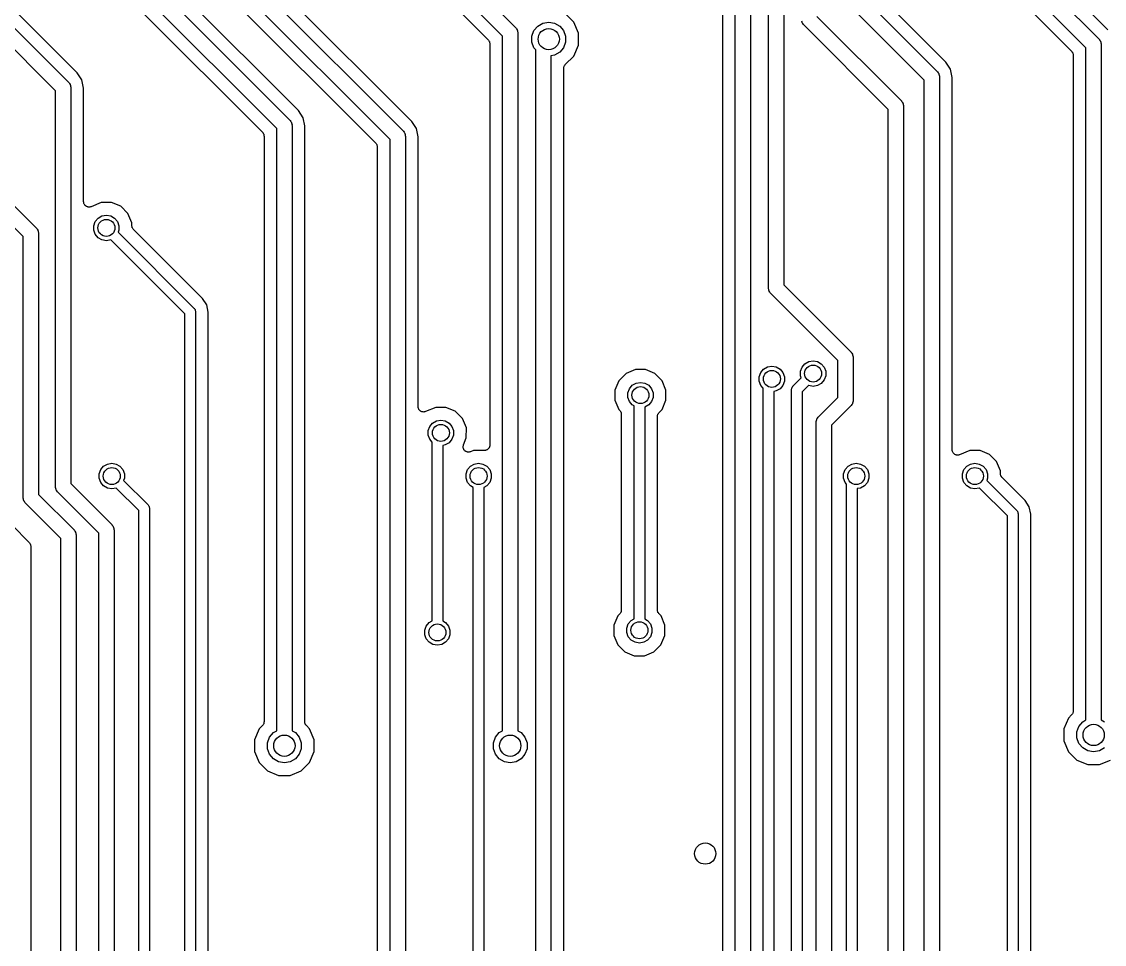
# Model space of a CAD drawing. Extents: x 25 to 125, y -125 to -25.
# Drawn here: x 65.82 to 91.31, y -68.81 to -47.09 of the extents above; entities that cross this region are included whole.
import ezdxf

# ---------------------------------------------------------------- set-up
doc = ezdxf.new("R2010")
doc.units = 0
doc.header["$MEASUREMENT"] = 0
doc.layers.add('BLACK', color=7, linetype='CONTINUOUS')

msp = doc.modelspace()

# ---------------------------------------------------------------- linework, layer by layer
at = {"layer": 'Black'}
for p, q in [((72.5173, -42.2907), (77.4523, -47.2257)), ((67.6864, -42.5399), (74.8033, -49.6567)), ((75.0066, -49.4357), (68.0472, -42.4764)), ((74.496, -49.8586), (67.4349, -42.7975)), ((77.145, -47.4275), (72.3154, -42.598)), ((72.2284, -42.9352), (76.8078, -47.5146)), ((67.3683, -43.1552), (74.1588, -49.9456)), ((82.324, -44.0815), (82.324, -74.2599)), ((82.624, -85.5234), (82.624, -44.069)), ((82.984, -44.1436), (82.984, -85.598)), ((68.9564, -46.2229), (72.1363, -49.4027)), ((72.3396, -49.1817), (69.3172, -46.1594)), ((83.404, -53.358), (83.404, -46.1997)), ((83.764, -46.1997), (83.764, -53.2835)), ((89.9114, -46.2229), (91.1863, -47.4977)), ((91.3896, -47.2767), (90.2722, -46.1594)), ((71.829, -49.6046), (68.7049, -46.4805)), ((85.5934, -46.4769), (87.3763, -48.2597)), ((87.5796, -48.0387), (85.9542, -46.4134)), ((90.879, -47.6996), (89.6599, -46.4805)), ((65.1464, -46.7309), (66.9293, -48.5137)), ((67.1326, -48.2927), (65.5072, -46.6674)), ((68.6383, -46.8382), (71.4918, -49.6916)), ((87.069, -48.4616), (85.3419, -46.7345)), ((89.5934, -46.8382), (90.5418, -47.7866)), ((61.3364, -47.1119), (66.1673, -51.9427)), ((66.622, -48.7156), (64.8949, -46.9885)), ((77.9739, -47.1904), (78.0947, -47.1207)), ((78.0947, -47.1207), (78.232, -47.0965)), ((78.232, -47.0965), (78.3693, -47.1207)), ((78.3693, -47.1207), (78.4901, -47.1904)), ((78.8258, -47.102), (78.629, -46.9049)), ((78.9321, -47.3594), (78.8258, -47.102)), ((84.1949, -47.099), (84.1908, -47.0758)), ((84.1988, -47.1058), (84.1949, -47.099)), ((84.2009, -47.1135), (84.1988, -47.1058)), ((84.2144, -47.1327), (84.2009, -47.1135)), ((84.2261, -47.1531), (84.2144, -47.1327)), ((84.544, -46.9629), (86.5323, -48.9511)), ((65.86, -52.1446), (61.0849, -47.3695)), ((77.4523, -47.2257), (77.4568, -47.2322)), ((77.4568, -47.2322), (77.4629, -47.2373)), ((77.4629, -47.2373), (77.4746, -47.2577)), ((77.4746, -47.2577), (77.4881, -47.2769)), ((77.4881, -47.2769), (77.4902, -47.2846)), ((77.4902, -47.2846), (77.4941, -47.2914)), ((77.4941, -47.2914), (77.4982, -47.3146)), ((77.4982, -47.3146), (77.5043, -47.3373)), ((77.5043, -47.3373), (77.5036, -47.3452)), ((77.5036, -47.3452), (77.505, -47.353)), ((77.505, -47.353), (77.505, -63.7823)), ((77.8366, -47.4283), (77.8843, -47.2972)), ((77.8843, -47.2972), (77.9739, -47.1904)), ((78.4901, -47.1904), (78.5797, -47.2972)), ((78.5797, -47.2972), (78.6274, -47.4283)), ((78.9319, -47.6378), (78.9321, -47.3594)), ((84.2322, -47.1582), (84.2261, -47.1531)), ((84.2367, -47.1647), (84.2322, -47.1582)), ((86.225, -49.153), (84.2367, -47.1647)), ((76.8078, -47.5146), (76.811, -47.5192)), ((76.811, -47.5192), (76.8153, -47.5228)), ((76.8153, -47.5228), (76.8236, -47.5372)), ((76.8236, -47.5372), (76.8331, -47.5507)), ((76.8331, -47.5507), (76.8345, -47.5561)), ((76.8345, -47.5561), (76.8373, -47.561)), ((76.8373, -47.561), (76.8402, -47.5773)), ((76.8402, -47.5773), (76.8445, -47.5933)), ((76.8445, -47.5933), (76.844, -47.5989)), ((76.844, -47.5989), (76.845, -47.6044)), ((76.845, -47.6044), (76.845, -57.0581)), ((77.145, -63.7823), (77.145, -47.4275)), ((77.8366, -47.5677), (77.8366, -47.4283)), ((77.8843, -47.6988), (77.8366, -47.5677)), ((78.6274, -47.5677), (78.5797, -47.6988)), ((78.6274, -47.4283), (78.6274, -47.5677)), ((78.8251, -47.895), (78.9319, -47.6378)), ((91.1863, -47.4977), (91.1908, -47.5042)), ((91.1908, -47.5042), (91.1969, -47.5093)), ((91.1969, -47.5093), (91.2086, -47.5297)), ((91.2086, -47.5297), (91.2221, -47.5489)), ((91.2221, -47.5489), (91.2242, -47.5566)), ((91.2242, -47.5566), (91.2281, -47.5634)), ((91.2281, -47.5634), (91.2322, -47.5866)), ((91.2322, -47.5866), (91.2383, -47.6093)), ((91.2383, -47.6093), (91.2376, -47.6172)), ((91.2376, -47.6172), (91.239, -47.625)), ((91.239, -47.625), (91.239, -63.5283)), ((77.925, -47.7473), (77.8843, -47.6988)), ((77.925, -75.7203), (77.925, -47.7473)), ((78.3693, -47.8753), (78.285, -47.8902)), ((78.285, -47.8902), (78.285, -75.7203)), ((78.4901, -47.8056), (78.3693, -47.8753)), ((78.5797, -47.6988), (78.4901, -47.8056)), ((78.6223, -48.0975), (78.8251, -47.895)), ((90.5418, -47.7866), (90.545, -47.7912)), ((90.545, -47.7912), (90.5493, -47.7948)), ((90.5493, -47.7948), (90.5576, -47.8092)), ((90.5576, -47.8092), (90.5671, -47.8228)), ((90.5671, -47.8228), (90.5685, -47.8281)), ((90.5685, -47.8281), (90.5713, -47.833)), ((90.5713, -47.833), (90.5742, -47.8493)), ((90.5742, -47.8493), (90.5785, -47.8654)), ((90.5785, -47.8654), (90.578, -47.8709)), ((90.578, -47.8709), (90.579, -47.8764)), ((90.579, -47.8764), (90.579, -63.3184)), ((90.879, -63.5283), (90.879, -47.6996)), ((78.5855, -48.1762), (78.5898, -48.1602)), ((78.5898, -48.1602), (78.5927, -48.1439)), ((78.5927, -48.1439), (78.5955, -48.139)), ((78.5955, -48.139), (78.5969, -48.1336)), ((78.5969, -48.1336), (78.6064, -48.1201)), ((78.6064, -48.1201), (78.6147, -48.1057)), ((78.6147, -48.1057), (78.619, -48.1021)), ((78.619, -48.1021), (78.6223, -48.0975)), ((87.6902, -48.2043), (87.5796, -48.0387)), ((67.2432, -48.4583), (67.1326, -48.2927)), ((78.585, -48.1874), (78.586, -48.1818)), ((78.585, -61.5612), (78.585, -48.1874)), ((78.586, -48.1818), (78.5855, -48.1762)), ((87.3763, -48.2597), (87.3808, -48.2662)), ((87.3808, -48.2662), (87.3869, -48.2713)), ((87.3869, -48.2713), (87.3986, -48.2917)), ((87.3986, -48.2917), (87.4121, -48.3109)), ((87.4121, -48.3109), (87.4142, -48.3186)), ((87.4142, -48.3186), (87.4181, -48.3254)), ((87.4181, -48.3254), (87.4222, -48.3486)), ((87.4222, -48.3486), (87.4283, -48.3713)), ((87.4283, -48.3713), (87.4276, -48.3792)), ((87.4276, -48.3792), (87.429, -48.387)), ((87.429, -48.387), (87.429, -75.2364)), ((87.729, -48.3995), (87.6902, -48.2043)), ((87.729, -57.1674), (87.729, -48.3995)), ((66.9293, -48.5137), (66.9338, -48.5202)), ((66.9338, -48.5202), (66.9399, -48.5253)), ((66.9399, -48.5253), (66.9516, -48.5457)), ((66.9516, -48.5457), (66.9651, -48.5649)), ((66.9651, -48.5649), (66.9672, -48.5726)), ((66.9672, -48.5726), (66.9711, -48.5794)), ((66.9711, -48.5794), (66.9752, -48.6026)), ((66.9752, -48.6026), (66.9813, -48.6253)), ((66.9813, -48.6253), (66.9806, -48.6332)), ((66.9806, -48.6332), (66.982, -48.641)), ((66.982, -48.641), (66.982, -57.9644)), ((67.282, -48.6535), (67.2432, -48.4583)), ((67.282, -51.3254), (67.282, -48.6535)), ((87.069, -75.311), (87.069, -48.4616)), ((66.622, -58.039), (66.622, -48.7156)), ((72.4502, -49.3473), (72.3396, -49.1817)), ((86.225, -86.7256), (86.225, -49.153)), ((86.5323, -48.9511), (86.5368, -48.9576)), ((86.5368, -48.9576), (86.5429, -48.9627)), ((86.5429, -48.9627), (86.5546, -48.9831)), ((86.5546, -48.9831), (86.5681, -49.0023)), ((86.5681, -49.0023), (86.5702, -49.01)), ((86.5702, -49.01), (86.5741, -49.0168)), ((86.5741, -49.0168), (86.5782, -49.04)), ((86.5782, -49.04), (86.5843, -49.0627)), ((86.5843, -49.0627), (86.5836, -49.0706)), ((86.5836, -49.0706), (86.585, -49.0784)), ((86.585, -49.0784), (86.585, -86.913)), ((72.1363, -49.4027), (72.1408, -49.4092)), ((72.1408, -49.4092), (72.1469, -49.4143)), ((72.1469, -49.4143), (72.1586, -49.4347)), ((72.1586, -49.4347), (72.1721, -49.4539)), ((72.489, -49.5425), (72.4502, -49.3473)), ((75.1172, -49.6013), (75.0066, -49.4357)), ((71.4918, -49.6916), (71.495, -49.6962)), ((71.495, -49.6962), (71.4993, -49.6998)), ((71.829, -63.7823), (71.829, -49.6046)), ((72.1721, -49.4539), (72.1742, -49.4616)), ((72.1742, -49.4616), (72.1781, -49.4684)), ((72.1781, -49.4684), (72.1822, -49.4916)), ((72.1822, -49.4916), (72.1883, -49.5143)), ((72.1883, -49.5143), (72.1876, -49.5222)), ((72.1876, -49.5222), (72.189, -49.53)), ((72.189, -49.53), (72.189, -63.7823)), ((72.489, -63.5725), (72.489, -49.5425)), ((74.8033, -49.6567), (74.8078, -49.6632)), ((74.8078, -49.6632), (74.8139, -49.6683)), ((74.8139, -49.6683), (74.8256, -49.6887)), ((74.8256, -49.6887), (74.8391, -49.7079)), ((75.156, -49.7965), (75.1172, -49.6013)), ((71.4993, -49.6998), (71.5076, -49.7142)), ((71.5076, -49.7142), (71.5171, -49.7278)), ((71.5171, -49.7278), (71.5185, -49.7332)), ((71.5185, -49.7332), (71.5213, -49.738)), ((71.5213, -49.738), (71.5242, -49.7543)), ((71.5242, -49.7543), (71.5285, -49.7704)), ((71.5285, -49.7704), (71.528, -49.7759)), ((71.528, -49.7759), (71.529, -49.7814)), ((71.529, -49.7814), (71.529, -63.5724)), ((74.1588, -49.9456), (74.162, -49.9502)), ((74.162, -49.9502), (74.1663, -49.9538)), ((74.1663, -49.9538), (74.1746, -49.9682)), ((74.496, -69.977), (74.496, -49.8586)), ((74.8391, -49.7079), (74.8412, -49.7156)), ((74.8412, -49.7156), (74.8451, -49.7224)), ((74.8451, -49.7224), (74.8492, -49.7456)), ((74.8492, -49.7456), (74.8553, -49.7683)), ((74.8553, -49.7683), (74.8546, -49.7762)), ((74.8546, -49.7762), (74.856, -49.784)), ((74.856, -49.784), (74.856, -69.9024)), ((75.156, -56.1514), (75.156, -49.7965)), ((74.1746, -49.9682), (74.1841, -49.9818)), ((74.1841, -49.9818), (74.1855, -49.9872)), ((74.1855, -49.9872), (74.1883, -49.992)), ((74.1883, -49.992), (74.1912, -50.0083)), ((74.1912, -50.0083), (74.1955, -50.0244)), ((74.1955, -50.0244), (74.195, -50.0299)), ((74.195, -50.0299), (74.196, -50.0354)), ((74.196, -50.0354), (74.196, -69.9645)), ((67.2844, -51.339), (67.282, -51.3254)), ((67.285, -51.3528), (67.2844, -51.339)), ((67.2882, -51.3605), (67.285, -51.3528)), ((67.2897, -51.3688), (67.2882, -51.3605)), ((67.2966, -51.3808), (67.2897, -51.3688)), ((67.3018, -51.3935), (67.2966, -51.3808)), ((67.3075, -51.3997), (67.3018, -51.3935)), ((67.3117, -51.407), (67.3075, -51.3997)), ((67.3223, -51.4159), (67.3117, -51.407)), ((67.3316, -51.4261), (67.3223, -51.4159)), ((67.3391, -51.43), (67.3316, -51.4261)), ((67.3455, -51.4354), (67.3391, -51.43)), ((67.3585, -51.4401), (67.3455, -51.4354)), ((67.3707, -51.4465), (67.3585, -51.4401)), ((67.379, -51.4476), (67.3707, -51.4465)), ((67.3869, -51.4505), (67.379, -51.4476)), ((67.4008, -51.4505), (67.3869, -51.4505)), ((67.4144, -51.4523), (67.4008, -51.4505)), ((67.4226, -51.4505), (67.4144, -51.4523)), ((67.4311, -51.4505), (67.4226, -51.4505)), ((67.444, -51.4457), (67.4311, -51.4505)), ((67.4575, -51.4428), (67.444, -51.4457)), ((67.6992, -51.3429), (67.4575, -51.4428)), ((67.9379, -51.3431), (67.6992, -51.3429)), ((68.1583, -51.4346), (67.9379, -51.3431)), ((68.327, -51.6036), (68.1583, -51.4346)), ((67.5572, -51.7924), (67.6244, -51.7123)), ((67.6244, -51.7123), (67.715, -51.66)), ((67.715, -51.66), (67.818, -51.6419)), ((67.818, -51.6419), (67.921, -51.66)), ((67.921, -51.66), (68.0116, -51.7123)), ((68.0116, -51.7123), (68.0788, -51.7924)), ((68.4181, -51.8242), (68.327, -51.6036)), ((66.1673, -51.9427), (66.1718, -51.9492)), ((66.1718, -51.9492), (66.1779, -51.9543)), ((66.1779, -51.9543), (66.1896, -51.9747)), ((66.1896, -51.9747), (66.2031, -51.9939)), ((67.5214, -51.8907), (67.5572, -51.7924)), ((67.5214, -51.9953), (67.5214, -51.8907)), ((68.0788, -51.7924), (68.1146, -51.8907)), ((68.1146, -51.8907), (68.1146, -51.9953)), ((68.418, -51.8893), (68.4181, -51.8242)), ((68.419, -51.8949), (68.418, -51.8893)), ((68.4185, -51.9005), (68.419, -51.8949)), ((68.4228, -51.9164), (68.4185, -51.9005)), ((68.4257, -51.9327), (68.4228, -51.9164)), ((68.4285, -51.9376), (68.4257, -51.9327)), ((68.4299, -51.9431), (68.4285, -51.9376)), ((68.4394, -51.9566), (68.4299, -51.9431)), ((68.4477, -51.971), (68.4394, -51.9566)), ((68.452, -51.9746), (68.4477, -51.971)), ((68.4552, -51.9792), (68.452, -51.9746)), ((70.0837, -53.6077), (68.4552, -51.9792)), ((65.86, -58.293), (65.86, -52.1446)), ((66.2031, -51.9939), (66.2052, -52.0016)), ((66.2052, -52.0016), (66.2091, -52.0084)), ((66.2091, -52.0084), (66.2132, -52.0316)), ((66.2132, -52.0316), (66.2193, -52.0543)), ((66.2193, -52.0543), (66.2186, -52.0622)), ((66.2186, -52.0622), (66.22, -52.07)), ((66.22, -52.07), (66.22, -58.2184)), ((67.5572, -52.0936), (67.5214, -51.9953)), ((67.6244, -52.1737), (67.5572, -52.0936)), ((67.715, -52.226), (67.6244, -52.1737)), ((67.818, -52.2441), (67.715, -52.226)), ((67.921, -52.226), (67.818, -52.2441)), ((67.923, -52.2248), (67.921, -52.226)), ((69.667, -53.9688), (67.923, -52.2248)), ((68.1146, -51.9953), (68.0966, -52.0448)), ((68.0966, -52.0448), (69.8804, -53.8286)), ((83.4054, -53.3658), (83.404, -53.358)), ((83.4047, -53.3737), (83.4054, -53.3658)), ((83.4108, -53.3964), (83.4047, -53.3737)), ((83.4149, -53.4196), (83.4108, -53.3964)), ((83.4188, -53.4264), (83.4149, -53.4196)), ((83.4209, -53.4341), (83.4188, -53.4264)), ((83.4344, -53.4533), (83.4209, -53.4341)), ((83.4461, -53.4737), (83.4344, -53.4533)), ((83.4522, -53.4788), (83.4461, -53.4737)), ((83.4567, -53.4853), (83.4522, -53.4788)), ((85.037, -55.0656), (83.4567, -53.4853)), ((83.764, -53.2835), (85.3443, -54.8637)), ((70.1824, -53.7553), (70.0837, -53.6077)), ((70.217, -53.9295), (70.1824, -53.7553)), ((69.667, -70.808), (69.667, -53.9688)), ((69.8804, -53.8286), (69.8836, -53.8331)), ((69.8836, -53.8331), (69.8878, -53.8367)), ((69.8878, -53.8367), (69.8959, -53.8508)), ((69.8959, -53.8508), (69.9053, -53.8642)), ((69.9053, -53.8642), (69.9067, -53.8695)), ((69.9067, -53.8695), (69.9095, -53.8743)), ((69.9095, -53.8743), (69.9123, -53.8903)), ((69.9123, -53.8903), (69.9165, -53.9061)), ((69.9165, -53.9061), (69.9161, -53.9116)), ((69.9161, -53.9116), (69.917, -53.917)), ((69.917, -53.917), (69.917, -70.7562)), ((70.217, -70.5794), (70.217, -53.9295)), ((85.3443, -54.8637), (85.3488, -54.8702)), ((85.3488, -54.8702), (85.3549, -54.8753)), ((85.3549, -54.8753), (85.3666, -54.8957)), ((85.3666, -54.8957), (85.3801, -54.9149)), ((85.3801, -54.9149), (85.3822, -54.9226)), ((85.3822, -54.9226), (85.3861, -54.9294)), ((85.3861, -54.9294), (85.3902, -54.9526)), ((85.3902, -54.9526), (85.3963, -54.9753)), ((85.3963, -54.9753), (85.3956, -54.9832)), ((85.3956, -54.9832), (85.397, -54.991)), ((85.397, -54.991), (85.397, -56.007)), ((80.2722, -55.2799), (80.0516, -55.371)), ((80.5109, -55.2801), (80.2722, -55.2799)), ((80.7313, -55.3716), (80.5109, -55.2801)), ((83.2232, -55.3484), (83.2904, -55.2683)), ((83.2904, -55.2683), (83.381, -55.216)), ((83.381, -55.216), (83.484, -55.1979)), ((83.484, -55.1979), (83.587, -55.216)), ((83.587, -55.216), (83.6776, -55.2683)), ((83.6776, -55.2683), (83.7448, -55.3484)), ((84.1584, -55.3197), (84.1942, -55.2214)), ((84.1942, -55.2214), (84.2614, -55.1413)), ((84.2614, -55.1413), (84.352, -55.089)), ((84.352, -55.089), (84.455, -55.0709)), ((84.455, -55.0709), (84.558, -55.089)), ((84.558, -55.089), (84.6486, -55.1413)), ((84.6486, -55.1413), (84.7158, -55.2214)), ((84.7158, -55.2214), (84.7516, -55.3197)), ((85.037, -55.9324), (85.037, -55.0656)), ((79.8826, -55.5397), (79.7911, -55.7601)), ((80.0516, -55.371), (79.8826, -55.5397)), ((80.9, -55.5406), (80.7313, -55.3716)), ((80.9911, -55.7612), (80.9, -55.5406)), ((83.1874, -55.4467), (83.2232, -55.3484)), ((83.1874, -55.5513), (83.1874, -55.4467)), ((83.2232, -55.6496), (83.1874, -55.5513)), ((83.7448, -55.3484), (83.7806, -55.4467)), ((83.7806, -55.5513), (83.7448, -55.6496)), ((83.7806, -55.4467), (83.7806, -55.5513)), ((83.9856, -55.6646), (84.1764, -55.4738)), ((84.1584, -55.4243), (84.1584, -55.3197)), ((84.1764, -55.4738), (84.1584, -55.4243)), ((84.7158, -55.5226), (84.6486, -55.6027)), ((84.7516, -55.4243), (84.7158, -55.5226)), ((84.7516, -55.3197), (84.7516, -55.4243)), ((79.7911, -55.7601), (79.7909, -55.9988)), ((80.0944, -55.8277), (80.1302, -55.7294)), ((80.1302, -55.7294), (80.1974, -55.6493)), ((80.1974, -55.6493), (80.288, -55.597)), ((80.288, -55.597), (80.391, -55.5789)), ((80.391, -55.5789), (80.494, -55.597)), ((80.494, -55.597), (80.5846, -55.6493)), ((80.5846, -55.6493), (80.6518, -55.7294)), ((80.6518, -55.7294), (80.6876, -55.8277)), ((80.9909, -55.9999), (80.9911, -55.7612)), ((83.279, -55.716), (83.2232, -55.6496)), ((83.279, -87.4972), (83.279, -55.716)), ((83.587, -55.782), (83.529, -55.7922)), ((83.529, -55.7922), (83.529, -87.549)), ((83.6776, -55.7297), (83.587, -55.782)), ((83.7448, -55.6496), (83.6776, -55.7297)), ((83.949, -55.753), (83.95, -55.7476)), ((83.949, -86.962), (83.949, -55.753)), ((83.9495, -55.7421), (83.9537, -55.7263)), ((83.95, -55.7476), (83.9495, -55.7421)), ((83.9537, -55.7263), (83.9565, -55.7102)), ((83.9565, -55.7102), (83.9593, -55.7055)), ((83.9593, -55.7055), (83.9607, -55.7002)), ((83.9607, -55.7002), (83.9701, -55.6868)), ((83.9701, -55.6868), (83.9782, -55.6727)), ((83.9782, -55.6727), (83.9825, -55.6691)), ((83.9825, -55.6691), (83.9856, -55.6646)), ((84.35, -55.6538), (84.199, -55.8048)), ((84.199, -55.8048), (84.199, -87.0047)), ((84.352, -55.655), (84.35, -55.6538)), ((84.455, -55.6731), (84.352, -55.655)), ((84.558, -55.655), (84.455, -55.6731)), ((84.6486, -55.6027), (84.558, -55.655)), ((79.7909, -55.9988), (79.882, -56.2194)), ((80.0944, -55.9323), (80.0944, -55.8277)), ((80.1302, -56.0306), (80.0944, -55.9323)), ((80.1974, -56.1107), (80.1302, -56.0306)), ((80.6518, -56.0306), (80.5846, -56.1107)), ((80.6876, -55.9323), (80.6518, -56.0306)), ((80.6876, -55.8277), (80.6876, -55.9323)), ((80.8994, -56.2203), (80.9909, -55.9999)), ((84.5817, -56.3877), (85.037, -55.9324)), ((85.3861, -56.0686), (85.3822, -56.0754)), ((85.3902, -56.0454), (85.3861, -56.0686)), ((85.3963, -56.0227), (85.3902, -56.0454)), ((85.397, -56.007), (85.3956, -56.0148)), ((85.3956, -56.0148), (85.3963, -56.0227)), ((75.1584, -56.165), (75.156, -56.1514)), ((75.159, -56.1788), (75.1584, -56.165)), ((75.1622, -56.1865), (75.159, -56.1788)), ((75.1637, -56.1948), (75.1622, -56.1865)), ((75.1706, -56.2068), (75.1637, -56.1948)), ((75.1758, -56.2195), (75.1706, -56.2068)), ((75.1815, -56.2257), (75.1758, -56.2195)), ((75.1857, -56.233), (75.1815, -56.2257)), ((75.1963, -56.2419), (75.1857, -56.233)), ((75.2056, -56.2521), (75.1963, -56.2419)), ((75.2131, -56.256), (75.2056, -56.2521)), ((75.2195, -56.2614), (75.2131, -56.256)), ((75.2325, -56.2661), (75.2195, -56.2614)), ((75.2447, -56.2725), (75.2325, -56.2661)), ((75.253, -56.2736), (75.2447, -56.2725)), ((75.2609, -56.2765), (75.253, -56.2736)), ((75.2747, -56.2765), (75.2609, -56.2765)), ((75.2884, -56.2783), (75.2747, -56.2765)), ((75.2966, -56.2765), (75.2884, -56.2783)), ((75.3051, -56.2765), (75.2966, -56.2765)), ((75.318, -56.2717), (75.3051, -56.2765)), ((75.3315, -56.2688), (75.318, -56.2717)), ((75.5732, -56.1689), (75.3315, -56.2688)), ((75.8119, -56.1691), (75.5732, -56.1689)), ((76.0323, -56.2606), (75.8119, -56.1691)), ((76.201, -56.4296), (76.0323, -56.2606)), ((79.882, -56.2194), (79.9035, -56.2409)), ((79.9035, -56.2409), (79.9066, -56.2454)), ((79.9066, -56.2454), (79.9109, -56.249)), ((79.9109, -56.249), (79.9192, -56.2634)), ((79.9192, -56.2634), (79.9287, -56.277)), ((79.9287, -56.277), (79.9302, -56.2824)), ((79.9302, -56.2824), (79.9329, -56.2872)), ((79.9329, -56.2872), (79.9358, -56.3036)), ((79.9358, -56.3036), (79.9401, -56.3197)), ((79.9401, -56.3197), (79.9396, -56.3252)), ((79.9396, -56.3252), (79.9406, -56.3306)), ((80.2406, -56.1356), (80.1974, -56.1107)), ((80.2406, -61.1469), (80.2406, -56.1356)), ((80.494, -56.163), (80.4906, -56.1636)), ((80.4906, -56.1636), (80.4906, -61.1469)), ((80.5846, -56.1107), (80.494, -56.163)), ((80.8025, -56.3278), (80.812, -56.3142)), ((80.812, -56.3142), (80.8203, -56.2999)), ((80.8203, -56.2999), (80.8246, -56.2963)), ((80.8246, -56.2963), (80.8279, -56.2917)), ((80.8279, -56.2917), (80.8994, -56.2203)), ((85.3443, -56.1343), (84.889, -56.5896)), ((85.3488, -56.1278), (85.3443, -56.1343)), ((85.3549, -56.1227), (85.3488, -56.1278)), ((85.3666, -56.1023), (85.3549, -56.1227)), ((85.3801, -56.0831), (85.3666, -56.1023)), ((85.3822, -56.0754), (85.3801, -56.0831)), ((75.4312, -56.6184), (75.4984, -56.5383)), ((75.4984, -56.5383), (75.589, -56.486)), ((75.589, -56.486), (75.692, -56.4679)), ((75.692, -56.4679), (75.795, -56.486)), ((75.795, -56.486), (75.8856, -56.5383)), ((75.8856, -56.5383), (75.9528, -56.6184)), ((76.2921, -56.6502), (76.201, -56.4296)), ((79.9406, -56.3306), (79.9406, -60.941)), ((80.7906, -56.3816), (80.7916, -56.376)), ((80.7906, -60.9411), (80.7906, -56.3816)), ((80.7911, -56.3704), (80.7954, -56.3544)), ((80.7916, -56.376), (80.7911, -56.3704)), ((80.7954, -56.3544), (80.7983, -56.3381)), ((80.7983, -56.3381), (80.8011, -56.3332)), ((80.8011, -56.3332), (80.8025, -56.3278)), ((84.529, -56.515), (84.5304, -56.5072)), ((84.529, -101.72), (84.529, -56.515)), ((84.5297, -56.4993), (84.5358, -56.4766)), ((84.5304, -56.5072), (84.5297, -56.4993)), ((84.5358, -56.4766), (84.5399, -56.4534)), ((84.5399, -56.4534), (84.5438, -56.4466)), ((84.5438, -56.4466), (84.5459, -56.4389)), ((84.5459, -56.4389), (84.5594, -56.4197)), ((84.5594, -56.4197), (84.5711, -56.3993)), ((84.5711, -56.3993), (84.5772, -56.3942)), ((84.5772, -56.3942), (84.5817, -56.3877)), ((75.3954, -56.7167), (75.4312, -56.6184)), ((75.3954, -56.8213), (75.3954, -56.7167)), ((75.4312, -56.9196), (75.3954, -56.8213)), ((75.9528, -56.6184), (75.9886, -56.7167)), ((75.9886, -56.8213), (75.9528, -56.9196)), ((75.9886, -56.7167), (75.9886, -56.8213)), ((76.2919, -56.8889), (76.2921, -56.6502)), ((84.889, -56.5896), (84.889, -101.854)), ((75.485, -56.9837), (75.4312, -56.9196)), ((75.485, -61.1977), (75.485, -56.9837)), ((75.795, -57.052), (75.735, -57.0626)), ((75.735, -57.0626), (75.735, -61.1977)), ((75.8856, -56.9997), (75.795, -57.052)), ((75.9528, -56.9196), (75.8856, -56.9997)), ((76.2162, -57.091), (76.2175, -57.0856)), ((76.2172, -57.08), (76.2222, -57.0642)), ((76.2175, -57.0856), (76.2172, -57.08)), ((76.2222, -57.0642), (76.2258, -57.048)), ((76.2258, -57.048), (76.2919, -56.8889)), ((76.8393, -57.0907), (76.8373, -57.1016)), ((76.843, -57.0803), (76.8393, -57.0907)), ((76.8431, -57.0691), (76.843, -57.0803)), ((76.845, -57.0581), (76.8431, -57.0691)), ((76.2184, -57.1075), (76.2162, -57.091)), ((76.2191, -57.1241), (76.2184, -57.1075)), ((76.2212, -57.1292), (76.2191, -57.1241)), ((76.222, -57.1348), (76.2212, -57.1292)), ((76.2296, -57.1495), (76.222, -57.1348)), ((76.236, -57.1648), (76.2296, -57.1495)), ((76.2397, -57.1689), (76.236, -57.1648)), ((76.2423, -57.1739), (76.2397, -57.1689)), ((76.2545, -57.1851), (76.2423, -57.1739)), ((76.2657, -57.1974), (76.2545, -57.1851)), ((76.2707, -57.1999), (76.2657, -57.1974)), ((76.2748, -57.2037), (76.2707, -57.1999)), ((76.2901, -57.2101), (76.2748, -57.2037)), ((76.3048, -57.2178), (76.2901, -57.2101)), ((76.3104, -57.2185), (76.3048, -57.2178)), ((76.3155, -57.2206), (76.3104, -57.2185)), ((76.3321, -57.2214), (76.3155, -57.2206)), ((76.3486, -57.2236), (76.3321, -57.2214)), ((76.354, -57.2224), (76.3486, -57.2236)), ((76.3596, -57.2226), (76.354, -57.2224)), ((76.3754, -57.2176), (76.3596, -57.2226)), ((76.3916, -57.214), (76.3754, -57.2176)), ((76.4622, -57.1849), (76.3916, -57.214)), ((76.7179, -57.1851), (76.4622, -57.1849)), ((76.7289, -57.1832), (76.7179, -57.1851)), ((76.74, -57.1832), (76.7289, -57.1832)), ((76.7504, -57.1794), (76.74, -57.1832)), ((76.7613, -57.1775), (76.7504, -57.1794)), ((76.771, -57.1719), (76.7613, -57.1775)), ((76.7815, -57.1681), (76.771, -57.1719)), ((76.79, -57.161), (76.7815, -57.1681)), ((76.7995, -57.1555), (76.79, -57.161)), ((76.8067, -57.1469), (76.7995, -57.1555)), ((76.8153, -57.1398), (76.8067, -57.1469)), ((76.8208, -57.1302), (76.8153, -57.1398)), ((76.8279, -57.1217), (76.8208, -57.1302)), ((76.8317, -57.1112), (76.8279, -57.1217)), ((76.8373, -57.1016), (76.8317, -57.1112)), ((87.7314, -57.181), (87.729, -57.1674)), ((87.732, -57.1948), (87.7314, -57.181)), ((87.7352, -57.2025), (87.732, -57.1948)), ((87.7367, -57.2108), (87.7352, -57.2025)), ((87.7436, -57.2228), (87.7367, -57.2108)), ((87.7488, -57.2355), (87.7436, -57.2228)), ((87.7545, -57.2417), (87.7488, -57.2355)), ((87.7587, -57.249), (87.7545, -57.2417)), ((87.7693, -57.2579), (87.7587, -57.249)), ((87.7786, -57.2681), (87.7693, -57.2579)), ((87.7861, -57.272), (87.7786, -57.2681)), ((87.7925, -57.2774), (87.7861, -57.272)), ((87.8055, -57.2821), (87.7925, -57.2774)), ((87.8177, -57.2885), (87.8055, -57.2821)), ((87.826, -57.2896), (87.8177, -57.2885)), ((87.8339, -57.2925), (87.826, -57.2896)), ((87.8477, -57.2925), (87.8339, -57.2925)), ((87.8614, -57.2943), (87.8477, -57.2925)), ((87.8696, -57.2925), (87.8614, -57.2943)), ((87.8781, -57.2925), (87.8696, -57.2925)), ((87.891, -57.2877), (87.8781, -57.2925)), ((87.9045, -57.2848), (87.891, -57.2877)), ((88.1462, -57.1849), (87.9045, -57.2848)), ((88.3849, -57.1851), (88.1462, -57.1849)), ((88.6053, -57.2766), (88.3849, -57.1851)), ((88.774, -57.4456), (88.6053, -57.2766)), ((67.6842, -57.6344), (67.7514, -57.5543)), ((67.7514, -57.5543), (67.842, -57.502)), ((67.842, -57.502), (67.945, -57.4839)), ((67.945, -57.4839), (68.048, -57.502)), ((68.048, -57.502), (68.1386, -57.5543)), ((68.1386, -57.5543), (68.2058, -57.6344)), ((76.3202, -57.6344), (76.3874, -57.5543)), ((76.3874, -57.5543), (76.478, -57.502)), ((76.478, -57.502), (76.581, -57.4839)), ((76.581, -57.4839), (76.684, -57.502)), ((76.684, -57.502), (76.7746, -57.5543)), ((76.7746, -57.5543), (76.8418, -57.6344)), ((85.2102, -57.6344), (85.2774, -57.5543)), ((85.2774, -57.5543), (85.368, -57.502)), ((85.368, -57.502), (85.471, -57.4839)), ((85.471, -57.4839), (85.574, -57.502)), ((85.574, -57.502), (85.6646, -57.5543)), ((85.6646, -57.5543), (85.7318, -57.6344)), ((88.0042, -57.6344), (88.0714, -57.5543)), ((88.0714, -57.5543), (88.162, -57.502)), ((88.162, -57.502), (88.265, -57.4839)), ((88.265, -57.4839), (88.368, -57.502)), ((88.368, -57.502), (88.4586, -57.5543)), ((88.4586, -57.5543), (88.5258, -57.6344)), ((88.8651, -57.6662), (88.774, -57.4456)), ((67.6484, -57.7327), (67.6842, -57.6344)), ((67.6484, -57.8373), (67.6484, -57.7327)), ((67.6842, -57.9356), (67.6484, -57.8373)), ((68.2058, -57.6344), (68.2416, -57.7327)), ((68.2416, -57.8373), (68.2236, -57.8868)), ((68.2416, -57.7327), (68.2416, -57.8373)), ((76.2844, -57.7327), (76.3202, -57.6344)), ((76.2844, -57.8373), (76.2844, -57.7327)), ((76.3202, -57.9356), (76.2844, -57.8373)), ((76.8418, -57.6344), (76.8776, -57.7327)), ((76.8776, -57.8373), (76.8418, -57.9356)), ((76.8776, -57.7327), (76.8776, -57.8373)), ((85.1744, -57.7327), (85.2102, -57.6344)), ((85.1744, -57.8373), (85.1744, -57.7327)), ((85.2102, -57.9356), (85.1744, -57.8373)), ((85.7318, -57.6344), (85.7676, -57.7327)), ((85.7676, -57.8373), (85.7318, -57.9356)), ((85.7676, -57.7327), (85.7676, -57.8373)), ((87.9684, -57.7327), (88.0042, -57.6344)), ((87.9684, -57.8373), (87.9684, -57.7327)), ((88.0042, -57.9356), (87.9684, -57.8373)), ((88.5258, -57.6344), (88.5616, -57.7327)), ((88.5616, -57.8373), (88.5436, -57.8868)), ((88.5616, -57.7327), (88.5616, -57.8373)), ((88.865, -57.7313), (88.8651, -57.6662)), ((88.866, -57.7368), (88.865, -57.7313)), ((88.8655, -57.7425), (88.866, -57.7368)), ((88.8698, -57.7584), (88.8655, -57.7425)), ((88.8727, -57.7747), (88.8698, -57.7584)), ((88.8755, -57.7796), (88.8727, -57.7747)), ((88.8769, -57.7851), (88.8755, -57.7796)), ((88.8864, -57.7986), (88.8769, -57.7851)), ((88.8947, -57.813), (88.8864, -57.7986)), ((88.899, -57.8166), (88.8947, -57.813)), ((88.9022, -57.8212), (88.899, -57.8166)), ((89.4457, -58.3646), (88.9022, -57.8212)), ((66.6234, -58.0468), (66.622, -58.039)), ((66.6227, -58.0547), (66.6234, -58.0468)), ((66.6288, -58.0774), (66.6227, -58.0547)), ((66.6329, -58.1006), (66.6288, -58.0774)), ((66.6368, -58.1074), (66.6329, -58.1006)), ((66.6389, -58.1151), (66.6368, -58.1074)), ((66.982, -57.9644), (67.9453, -58.9277)), ((67.7514, -58.0157), (67.6842, -57.9356)), ((67.842, -58.068), (67.7514, -58.0157)), ((67.945, -58.0861), (67.842, -58.068)), ((68.048, -58.068), (67.945, -58.0861)), ((68.05, -58.0668), (68.048, -58.068)), ((68.582, -58.5988), (68.05, -58.0668)), ((68.2236, -57.8868), (68.7954, -58.4586)), ((76.3874, -58.0157), (76.3202, -57.9356)), ((76.456, -58.0553), (76.3874, -58.0157)), ((76.456, -75.692), (76.456, -58.0553)), ((76.7746, -58.0157), (76.706, -58.0553)), ((76.706, -58.0553), (76.706, -75.6402)), ((76.8418, -57.9356), (76.7746, -58.0157)), ((85.2444, -57.9763), (85.2102, -57.9356)), ((85.2444, -100.947), (85.2444, -57.9763)), ((85.574, -58.068), (85.4944, -58.082)), ((85.4944, -58.082), (85.4944, -100.895)), ((85.6646, -58.0157), (85.574, -58.068)), ((85.7318, -57.9356), (85.6646, -58.0157)), ((88.0714, -58.0157), (88.0042, -57.9356)), ((88.162, -58.068), (88.0714, -58.0157)), ((88.265, -58.0861), (88.162, -58.068)), ((88.368, -58.068), (88.265, -58.0861)), ((88.37, -58.0668), (88.368, -58.068)), ((89.029, -58.7258), (88.37, -58.0668)), ((88.5436, -57.8868), (89.2424, -58.5856)), ((65.8614, -58.3008), (65.86, -58.293)), ((65.8607, -58.3087), (65.8614, -58.3008)), ((65.8668, -58.3314), (65.8607, -58.3087)), ((65.8709, -58.3546), (65.8668, -58.3314)), ((65.8748, -58.3614), (65.8709, -58.3546)), ((65.8769, -58.3691), (65.8748, -58.3614)), ((66.22, -58.2184), (67.0563, -59.0547)), ((66.6524, -58.1343), (66.6389, -58.1151)), ((66.6641, -58.1547), (66.6524, -58.1343)), ((66.6702, -58.1598), (66.6641, -58.1547)), ((66.6747, -58.1663), (66.6702, -58.1598)), ((67.638, -59.1296), (66.6747, -58.1663)), ((89.5443, -58.5123), (89.4457, -58.3646)), ((65.8904, -58.3883), (65.8769, -58.3691)), ((65.9021, -58.4087), (65.8904, -58.3883)), ((65.9082, -58.4138), (65.9021, -58.4087)), ((65.9127, -58.4203), (65.9082, -58.4138)), ((66.749, -59.2566), (65.9127, -58.4203)), ((68.582, -86.487), (68.582, -58.5988)), ((68.7954, -58.4586), (68.7985, -58.4631)), ((68.7985, -58.4631), (68.8028, -58.4667)), ((68.8028, -58.4667), (68.8109, -58.4808)), ((68.8109, -58.4808), (68.8203, -58.4942)), ((68.8203, -58.4942), (68.8217, -58.4995)), ((68.8217, -58.4995), (68.8245, -58.5042)), ((68.8245, -58.5042), (68.8273, -58.5203)), ((68.8273, -58.5203), (68.8315, -58.5361)), ((68.8315, -58.5361), (68.831, -58.5416)), ((68.831, -58.5416), (68.832, -58.547)), ((68.832, -58.547), (68.832, -86.4352)), ((89.2424, -58.5856), (89.2455, -58.5901)), ((89.2455, -58.5901), (89.2498, -58.5937)), ((89.2498, -58.5937), (89.2579, -58.6078)), ((89.2579, -58.6078), (89.2673, -58.6212)), ((89.579, -58.6865), (89.5443, -58.5123)), ((89.029, -86.9787), (89.029, -58.7258)), ((89.2673, -58.6212), (89.2687, -58.6265)), ((89.2687, -58.6265), (89.2715, -58.6312)), ((89.2715, -58.6312), (89.2743, -58.6473)), ((89.2743, -58.6473), (89.2785, -58.6631)), ((89.2785, -58.6631), (89.278, -58.6686)), ((89.278, -58.6686), (89.279, -58.674)), ((89.279, -58.674), (89.279, -86.9787)), ((89.579, -86.7729), (89.579, -58.6865)), ((65.599, -58.9452), (66.0014, -59.3476)), ((67.0563, -59.0547), (67.0608, -59.0612)), ((67.0608, -59.0612), (67.0669, -59.0663)), ((67.0669, -59.0663), (67.0786, -59.0867)), ((67.0786, -59.0867), (67.0921, -59.1059)), ((67.0921, -59.1059), (67.0942, -59.1136)), ((67.0942, -59.1136), (67.0981, -59.1204)), ((67.0981, -59.1204), (67.1022, -59.1436)), ((67.638, -88.8254), (67.638, -59.1296)), ((67.9453, -58.9277), (67.9498, -58.9342)), ((67.9498, -58.9342), (67.9559, -58.9393)), ((67.9559, -58.9393), (67.9676, -58.9597)), ((67.9676, -58.9597), (67.9811, -58.9789)), ((67.9811, -58.9789), (67.9832, -58.9866)), ((67.9832, -58.9866), (67.9871, -58.9934)), ((67.9871, -58.9934), (67.9912, -59.0166)), ((67.9912, -59.0166), (67.9973, -59.0393)), ((67.9973, -59.0393), (67.9966, -59.0472)), ((67.9966, -59.0472), (67.998, -59.055)), ((67.998, -59.055), (67.998, -88.9)), ((66.0014, -59.3476), (66.0045, -59.3521)), ((66.0045, -59.3521), (66.0088, -59.3557)), ((66.0088, -59.3557), (66.0169, -59.3698)), ((66.0169, -59.3698), (66.0263, -59.3832)), ((66.0263, -59.3832), (66.0277, -59.3885)), ((66.749, -87.9364), (66.749, -59.2566)), ((67.1022, -59.1436), (67.1083, -59.1663)), ((67.1083, -59.1663), (67.1076, -59.1742)), ((67.1076, -59.1742), (67.109, -59.182)), ((67.109, -59.182), (67.109, -88.011)), ((66.0277, -59.3885), (66.0305, -59.3932)), ((66.0305, -59.3932), (66.0333, -59.4093)), ((66.0333, -59.4093), (66.0375, -59.4251)), ((66.0375, -59.4251), (66.037, -59.4306)), ((66.037, -59.4306), (66.038, -59.436)), ((66.038, -59.436), (66.038, -87.503)), ((79.8572, -61.0769), (79.7657, -61.2973)), ((79.9033, -61.0309), (79.8572, -61.0769)), ((79.9066, -61.0263), (79.9033, -61.0309)), ((79.9109, -61.0226), (79.9066, -61.0263)), ((79.9192, -61.0083), (79.9109, -61.0226)), ((79.9287, -60.9948), (79.9192, -61.0083)), ((79.9301, -60.9893), (79.9287, -60.9948)), ((79.9329, -60.9844), (79.9301, -60.9893)), ((79.9358, -60.9682), (79.9329, -60.9844)), ((79.9401, -60.9522), (79.9358, -60.9682)), ((79.9406, -60.941), (79.9396, -60.9466)), ((79.9396, -60.9466), (79.9401, -60.9522)), ((80.172, -61.1865), (80.2406, -61.1469)), ((80.4906, -61.1469), (80.5592, -61.1865)), ((80.7916, -60.9466), (80.7906, -60.9411)), ((80.7911, -60.9521), (80.7916, -60.9466)), ((80.7954, -60.9682), (80.7911, -60.9521)), ((80.7983, -60.9846), (80.7954, -60.9682)), ((80.801, -60.9894), (80.7983, -60.9846)), ((80.8025, -60.9947), (80.801, -60.9894)), ((80.812, -61.0083), (80.8025, -60.9947)), ((80.8203, -61.0228), (80.812, -61.0083)), ((80.8246, -61.0263), (80.8203, -61.0228)), ((80.8277, -61.0309), (80.8246, -61.0263)), ((80.8746, -61.0778), (80.8277, -61.0309)), ((80.9657, -61.2984), (80.8746, -61.0778)), ((75.3134, -61.4157), (75.3492, -61.3174)), ((75.3134, -61.5203), (75.3134, -61.4157)), ((75.3492, -61.3174), (75.4164, -61.2373)), ((75.4164, -61.2373), (75.485, -61.1977)), ((75.735, -61.1977), (75.8036, -61.2373)), ((75.8036, -61.2373), (75.8708, -61.3174)), ((75.8708, -61.3174), (75.9066, -61.4157)), ((75.9066, -61.4157), (75.9066, -61.5203)), ((79.7657, -61.2973), (79.7655, -61.536)), ((80.069, -61.3649), (80.1048, -61.2666)), ((80.069, -61.4695), (80.069, -61.3649)), ((80.1048, -61.2666), (80.172, -61.1865)), ((80.5592, -61.1865), (80.6264, -61.2666)), ((80.6264, -61.2666), (80.6622, -61.3649)), ((80.6622, -61.3649), (80.6622, -61.4695)), ((80.9655, -61.5371), (80.9657, -61.2984)), ((75.3492, -61.6186), (75.3134, -61.5203)), ((75.4164, -61.6987), (75.3492, -61.6186)), ((75.8708, -61.6186), (75.8036, -61.6987)), ((75.9066, -61.5203), (75.8708, -61.6186)), ((78.585, -69.994), (78.585, -61.5612)), ((79.7655, -61.536), (79.8566, -61.7566)), ((80.1048, -61.5678), (80.069, -61.4695)), ((80.172, -61.6479), (80.1048, -61.5678)), ((80.2626, -61.7002), (80.172, -61.6479)), ((80.5592, -61.6479), (80.4686, -61.7002)), ((80.6264, -61.5678), (80.5592, -61.6479)), ((80.6622, -61.4695), (80.6264, -61.5678)), ((80.874, -61.7575), (80.9655, -61.5371)), ((75.507, -61.751), (75.4164, -61.6987)), ((75.61, -61.7691), (75.507, -61.751)), ((75.713, -61.751), (75.61, -61.7691)), ((75.8036, -61.6987), (75.713, -61.751)), ((79.8566, -61.7566), (80.0253, -61.9256)), ((80.0253, -61.9256), (80.2457, -62.0171)), ((80.3656, -61.7183), (80.2626, -61.7002)), ((80.4686, -61.7002), (80.3656, -61.7183)), ((80.4844, -62.0173), (80.705, -61.9262)), ((80.705, -61.9262), (80.874, -61.7575)), ((80.2457, -62.0171), (80.4844, -62.0173)), ((90.5417, -63.4083), (90.4659, -63.484)), ((90.545, -63.4037), (90.5417, -63.4083)), ((90.5493, -63.4), (90.545, -63.4037)), ((90.5576, -63.3857), (90.5493, -63.4)), ((90.5671, -63.3722), (90.5576, -63.3857)), ((90.5685, -63.3667), (90.5671, -63.3722)), ((90.5713, -63.3618), (90.5685, -63.3667)), ((90.5742, -63.3456), (90.5713, -63.3618)), ((90.5785, -63.3296), (90.5742, -63.3456)), ((90.579, -63.3184), (90.578, -63.324)), ((90.578, -63.324), (90.5785, -63.3296)), ((71.4917, -63.6623), (71.4159, -63.738)), ((71.495, -63.6577), (71.4917, -63.6623)), ((71.4993, -63.654), (71.495, -63.6577)), ((71.5076, -63.6397), (71.4993, -63.654)), ((71.5171, -63.6262), (71.5076, -63.6397)), ((71.5185, -63.6207), (71.5171, -63.6262)), ((71.5213, -63.6158), (71.5185, -63.6207)), ((71.5242, -63.5996), (71.5213, -63.6158)), ((71.5285, -63.5836), (71.5242, -63.5996)), ((71.529, -63.5724), (71.528, -63.578)), ((71.528, -63.578), (71.5285, -63.5836)), ((72.49, -63.5779), (72.489, -63.5725)), ((72.4895, -63.5834), (72.49, -63.5779)), ((72.4938, -63.5995), (72.4895, -63.5834)), ((72.4967, -63.6159), (72.4938, -63.5995)), ((72.4994, -63.6207), (72.4967, -63.6159)), ((72.5009, -63.6261), (72.4994, -63.6207)), ((72.5104, -63.6397), (72.5009, -63.6261)), ((72.5187, -63.6541), (72.5104, -63.6397)), ((72.5229, -63.6577), (72.5187, -63.6541)), ((72.5261, -63.6622), (72.5229, -63.6577)), ((72.6028, -63.739), (72.5261, -63.6622)), ((90.4659, -63.484), (90.3591, -63.7411)), ((90.6636, -63.8113), (90.7113, -63.6802)), ((90.7113, -63.6802), (90.8009, -63.5734)), ((90.8009, -63.5734), (90.879, -63.5283)), ((91.239, -63.5283), (91.3171, -63.5734)), ((71.4159, -63.738), (71.3091, -63.9951)), ((71.6136, -64.0653), (71.6613, -63.9342)), ((71.6613, -63.9342), (71.7509, -63.8274)), ((71.7509, -63.8274), (71.829, -63.7823)), ((72.189, -63.7823), (72.2671, -63.8274)), ((72.2671, -63.8274), (72.3567, -63.9342)), ((72.3567, -63.9342), (72.4044, -64.0653)), ((72.7091, -63.9964), (72.6028, -63.739)), ((76.9296, -64.0653), (76.9773, -63.9342)), ((76.9773, -63.9342), (77.0669, -63.8274)), ((77.0669, -63.8274), (77.145, -63.7823)), ((77.505, -63.7823), (77.5831, -63.8274)), ((77.5831, -63.8274), (77.6727, -63.9342)), ((77.6727, -63.9342), (77.7204, -64.0653)), ((90.3591, -63.7411), (90.3589, -64.0196)), ((90.6636, -63.9507), (90.6636, -63.8113)), ((90.7113, -64.0818), (90.6636, -63.9507)), ((71.3091, -63.9951), (71.3089, -64.2736)), ((71.6136, -64.2047), (71.6136, -64.0653)), ((71.6613, -64.3358), (71.6136, -64.2047)), ((72.4044, -64.2047), (72.3567, -64.3358)), ((72.4044, -64.0653), (72.4044, -64.2047)), ((72.7089, -64.2748), (72.7091, -63.9964)), ((76.9296, -64.2047), (76.9296, -64.0653)), ((76.9773, -64.3358), (76.9296, -64.2047)), ((77.7204, -64.2047), (77.6727, -64.3358)), ((77.7204, -64.0653), (77.7204, -64.2047)), ((90.3589, -64.0196), (90.4652, -64.277)), ((90.8009, -64.1886), (90.7113, -64.0818)), ((90.9217, -64.2583), (90.8009, -64.1886)), ((91.3171, -64.1886), (91.1963, -64.2583)), ((71.3089, -64.2736), (71.4152, -64.531)), ((71.7509, -64.4426), (71.6613, -64.3358)), ((71.8717, -64.5123), (71.7509, -64.4426)), ((72.2671, -64.4426), (72.1463, -64.5123)), ((72.3567, -64.3358), (72.2671, -64.4426)), ((72.6021, -64.532), (72.7089, -64.2748)), ((77.0669, -64.4426), (76.9773, -64.3358)), ((77.1877, -64.5123), (77.0669, -64.4426)), ((77.5831, -64.4426), (77.4623, -64.5123)), ((77.6727, -64.3358), (77.5831, -64.4426)), ((90.4652, -64.277), (90.662, -64.4741)), ((90.662, -64.4741), (90.9192, -64.5809)), ((91.059, -64.2825), (90.9217, -64.2583)), ((91.1963, -64.2583), (91.059, -64.2825)), ((91.1976, -64.5811), (91.455, -64.4748)), ((71.4152, -64.531), (71.612, -64.7281)), ((71.612, -64.7281), (71.8692, -64.8349)), ((72.009, -64.5365), (71.8717, -64.5123)), ((72.1463, -64.5123), (72.009, -64.5365)), ((72.1476, -64.8351), (72.405, -64.7288)), ((72.405, -64.7288), (72.6021, -64.532)), ((77.325, -64.5365), (77.1877, -64.5123)), ((77.4623, -64.5123), (77.325, -64.5365)), ((90.9192, -64.5809), (91.1976, -64.5811)), ((71.8692, -64.8349), (72.1476, -64.8351))]:
    msp.add_line(p, q, dxfattribs=at)
for centre, radius in [((78.232, -47.498), 0.25), ((67.818, -51.943), 0.2), ((83.484, -55.499), 0.2), ((84.455, -55.372), 0.2), ((80.391, -55.88), 0.2), ((75.692, -56.769), 0.2), ((67.945, -57.785), 0.2), ((76.581, -57.785), 0.2), ((85.471, -57.785), 0.2), ((88.265, -57.785), 0.2), ((75.61, -61.468), 0.2), ((80.3656, -61.4172), 0.2), ((91.059, -63.881), 0.25), ((72.009, -64.135), 0.25), ((77.325, -64.135), 0.25), ((81.915, -66.675), 0.25)]:
    msp.add_circle(centre, radius, dxfattribs=at)

doc.saveas('drawing.dxf')
